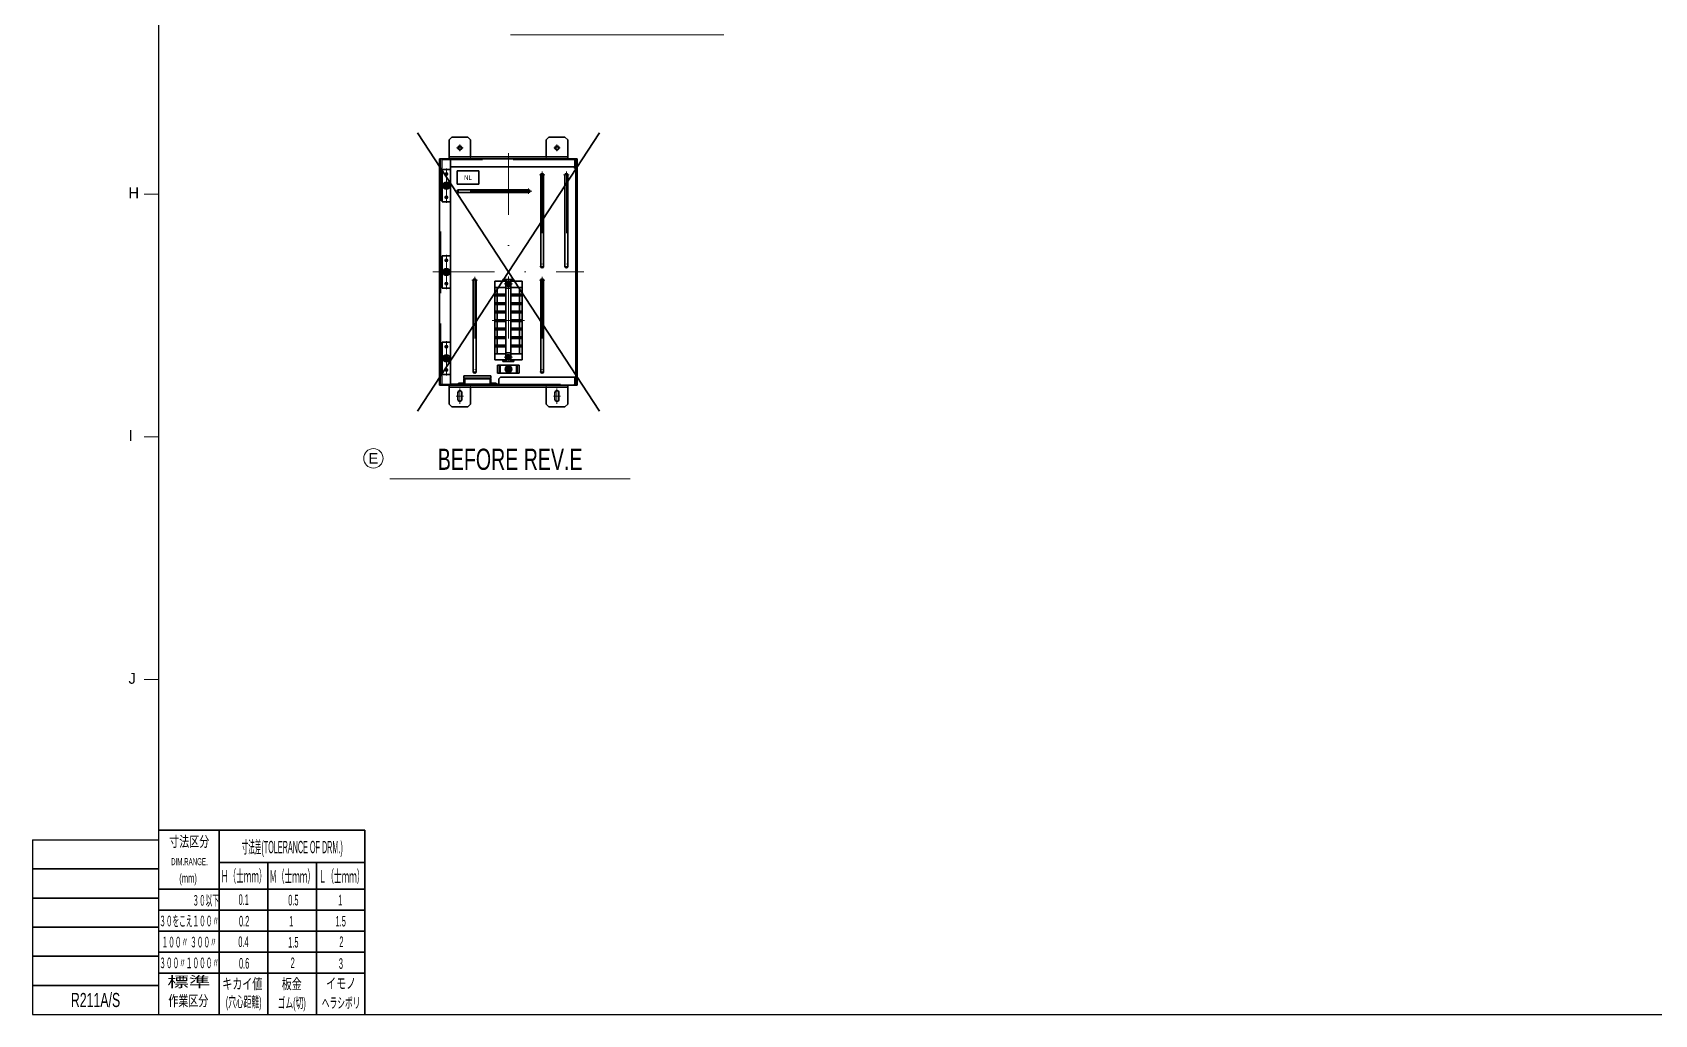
# Model space of a CAD drawing. Header units: millimetres. Extents: x 10 to 832, y 7 to 590.
# Drawn here: x 9.5 to 343.7, y 15 to 217.3 of the extents above; entities that cross this region are included whole.
import ezdxf
from ezdxf.enums import TextEntityAlignment as Align

# ---------------------------------------------------------------- set-up
doc = ezdxf.new("R2010")
doc.units = ezdxf.units.MM
doc.linetypes.add('DASHDOT', pattern=[25.3, 12.7, -6.3, 0, -6.3])
doc.linetypes.add('DASHED', pattern=[19, 12.7, -6.3])
for name, color, linetype in [('GR1_16', 7, 'Continuous'), ('GR1_teisei', 7, 'Continuous'), ('図面枠B6M', 7, 'Continuous')]:
    doc.layers.add(name, color=color, linetype=linetype)
doc.styles.add('HG丸ｺﾞｼｯｸM-PRO', font='')
doc.styles.get('HG丸ｺﾞｼｯｸM-PRO').set_extended_font_data('HG丸ｺﾞｼｯｸM-PRO')

# ---------------------------------------------------------------- blocks, each defined once
blk = doc.blocks.new('BLKF023')
at = {"layer": '図面枠B6M', "color": 2, "linetype": 'Continuous', "lineweight": 25}
for p, q in [((35.5, 584), (35.5, 15)), ((9.5, 51), (9.5, 15)), ((9.5, 51), (35.5, 51)), ((9.5, 15), (831.5, 15))]:
    blk.add_line(p, q, dxfattribs=at)
at = {"layer": '図面枠B6M', "color": 4, "linetype": 'Continuous', "lineweight": 13}
for p, q in [((32.5, 184), (35.5, 184)), ((32.5, 134), (35.5, 134)), ((32.5, 84), (35.5, 84))]:
    blk.add_line(p, q, dxfattribs=at)
at = {"layer": '図面枠B6M', "color": 3, "linetype": 'Continuous', "lineweight": 35}
for p, q in [((35.5, 53), (78, 53)), ((48, 53), (48, 15)), ((78, 53), (78, 15)), ((9.5, 45), (35.5, 45)), ((48, 46.3), (78, 46.3)), ((58, 46.3), (58, 15)), ((68, 46.3), (68, 15)), ((35.5, 40.8), (78, 40.8)), ((9.5, 39), (35.5, 39)), ((35.5, 36.47), (78, 36.47)), ((9.5, 33), (35.5, 33)), ((35.5, 32.15), (78, 32.15)), ((9.5, 27), (35.5, 27)), ((35.5, 27.82), (78, 27.82)), ((35.5, 23.5), (78, 23.5)), ((9.5, 21), (35.5, 21))]:
    blk.add_line(p, q, dxfattribs=at)
at = {"layer": '図面枠B6M', "color": 4, "linetype": 'Continuous', "lineweight": 13, "style": 'HG丸ｺﾞｼｯｸM-PRO'}
for s, width, p in [('H', 1.00207, (29.29, 182.45)), ('I', 1.00207, (29.29, 132.45)), ('J', 1.005117, (29.29, 82.45))]:
    blk.add_text(s, height=2.25, dxfattribs=dict(at, width=width)).set_placement(p, align=Align.BOTTOM_LEFT)
for s, height, width, p in [('寸法区分', 2.182, 0.692256, (41.81, 48.9)), ('(mm)', 1.818, 0.619256, (41.57, 41.64)), ('標準', 2.182, 1.489301, (41.71, 20)), ('作業区分', 2.182, 0.692256, (41.62, 16.1)), ('(穴心距離)', 2.182, 0.521231, (53.03, 15.86)), ('ゴム(切)', 2.182, 0.521232, (62.93, 15.67)), ('ヘラシボリ', 2.182, 0.521228, (73.11, 15.67))]:
    blk.add_text(s, height=height, dxfattribs=dict(at, width=width)).set_placement(p, align=Align.BOTTOM_CENTER)
for s, height, width, p in [('寸法差(TOLERANCE OF DRM.)', 2.5455, 0.382528, (63.02, 49.5)), ('DIM.RANGE.', 1.455, 0.522543, (41.85, 46.49)), ('Ｈ（士ｍｍ）', 2.545, 0.439786, (53.03, 43.51)), ('Ｍ（士ｍｍ）', 2.545, 0.439786, (63.02, 43.46)), ('Ｌ（士ｍｍ）', 2.545, 0.439786, (73.2, 43.46)), ('３０以下', 2.182, 0.44793, (45.2, 38.52)), ('0.1', 2.182, 0.522424, (53.03, 38.67)), ('0.5', 2.182, 0.522424, (63.26, 38.57)), ('1', 2.18, 0.521199, (72.92, 38.57)), ('３０をこえ１００〃', 2.182, 0.44793, (41.79, 34.27)), ('0.2', 2.182, 0.522424, (53.12, 34.23)), ('1', 2.18, 0.521199, (62.83, 34.23)), ('1.5', 2.182, 0.522424, (73.02, 34.23)), ('１００〃 ３００〃', 2.182, 0.448161, (41.79, 29.93)), ('0.4', 2.182, 0.522424, (52.98, 29.99)), ('1.5', 2.182, 0.522424, (63.26, 29.9)), ('2', 2.18, 0.521199, (73.16, 29.99)), ('３００〃１０００〃', 2.182, 0.44793, (41.79, 25.64)), ('2', 2.18, 0.521199, (63.12, 25.65)), ('0.6', 2.182, 0.522424, (53.12, 25.56)), ('3', 2.18, 0.521199, (73.06, 25.51)), ('キカイ値', 2.182, 0.692256, (52.74, 21.33)), ('板金', 2.182, 0.692256, (62.93, 21.33)), ('イモノ', 2.182, 0.692256, (73.11, 21.42))]:
    blk.add_text(s, height=height, dxfattribs=dict(at, width=width)).set_placement(p, align=Align.MIDDLE_CENTER)
blk = doc.blocks.new('BLKF510')
at = {"layer": 'GR1_teisei', "color": 4, "linetype": 'DASHED', "lineweight": 13}
for p, q in [((93.65, 189.33), (93.65, 191.02)), ((121.22, 191.02), (93.91, 191.02)), ((93.91, 189.33), (93.91, 191.02)), ((95.62, 189.61), (95.62, 191)), ((121.22, 189.61), (121.22, 191.02)), ((121.48, 189.33), (121.48, 191.02)), ((93.91, 189.33), (93.65, 189.33)), ((121.48, 189.33), (121.22, 189.33))]:
    blk.add_line(p, q, dxfattribs=at)
at = {"layer": 'GR1_teisei', "color": 3, "linetype": 'Continuous', "lineweight": 35}
for p, q in [((121.22, 191.28), (93.91, 191.28)), ((95.62, 191), (95.62, 191.28)), ((121.22, 191.02), (121.22, 191.28)), ((121.22, 191.02), (121.48, 191.02)), ((121.48, 189.33), (121.48, 191.02)), ((121.22, 189.61), (95.62, 189.61)), ((121.22, 189.33), (121.22, 189.61)), ((121.48, 189.33), (121.22, 189.33))]:
    blk.add_line(p, q, dxfattribs=at)
at = {"layer": 'GR1_teisei', "color": 4, "linetype": 'DASHED', "lineweight": 13}
blk.add_arc((93.91, 191.02), 0.256, 90, 180, dxfattribs=at)
at = {"layer": 'GR1_teisei', "color": 3, "linetype": 'Continuous', "lineweight": 35}
blk.add_arc((121.22, 191.02), 0.256, 0, 90, dxfattribs=at)
blk = doc.blocks.new('BLKF511')
at = {"layer": 'GR1_teisei', "color": 3, "linetype": 'Continuous', "lineweight": 35}
for p, q in [((93.4, 144.61), (93.4, 191.28)), ((93.4, 191.28), (121.73, 191.28)), ((95.62, 144.61), (95.62, 191.28)), ((121.48, 144.61), (121.48, 191.28)), ((121.73, 144.61), (121.73, 191.28)), ((93.4, 144.61), (121.73, 144.61))]:
    blk.add_line(p, q, dxfattribs=at)
at = {"layer": 'GR1_teisei', "color": 4, "linetype": 'DASHED', "lineweight": 13}
blk.add_line((93.65, 144.61), (93.65, 191.28), dxfattribs=at)
blk = doc.blocks.new('BLKF512')
at = {"layer": 'GR1_teisei', "color": 4, "linetype": 'DASHED', "lineweight": 13}
for p, q in [((93.65, 146.55), (93.91, 146.55)), ((93.65, 144.87), (93.65, 146.55)), ((93.65, 144.87), (93.91, 144.87)), ((93.91, 144.87), (93.91, 146.55)), ((93.91, 144.61), (93.91, 144.87)), ((93.91, 144.87), (95.62, 144.87)), ((105.62, 144.87), (121.22, 144.87)), ((121.22, 144.87), (121.22, 146.28))]:
    blk.add_line(p, q, dxfattribs=at)
at = {"layer": 'GR1_teisei', "color": 3, "linetype": 'Continuous', "lineweight": 35}
for p, q in [((121.22, 144.61), (93.91, 144.61)), ((95.62, 144.87), (105.62, 144.87)), ((105.62, 145.94), (105.95, 146.28)), ((105.62, 144.61), (105.62, 145.94)), ((105.95, 146.28), (121.48, 146.28)), ((121.22, 144.61), (121.22, 144.87)), ((121.22, 144.87), (121.48, 144.87)), ((121.48, 144.87), (121.48, 146.28))]:
    blk.add_line(p, q, dxfattribs=at)
at = {"layer": 'GR1_teisei', "color": 4, "linetype": 'DASHED', "lineweight": 13}
blk.add_arc((93.91, 144.87), 0.256, 180, 270, dxfattribs=at)
at = {"layer": 'GR1_teisei', "color": 3, "linetype": 'Continuous', "lineweight": 35}
blk.add_arc((121.22, 144.87), 0.256, 270, 0, dxfattribs=at)
blk = doc.blocks.new('BLKF514')
at = {"layer": 'GR1_teisei', "color": 3, "linetype": 'Continuous', "lineweight": 35}
for p, q in [((95.62, 171.28), (93.95, 171.28)), ((93.95, 171.28), (93.95, 164.61)), ((95.62, 164.61), (95.62, 171.28)), ((93.95, 164.61), (95.62, 164.61))]:
    blk.add_line(p, q, dxfattribs=at)
blk = doc.blocks.new('BLKF515')
at = {"layer": 'GR1_teisei', "color": 3, "linetype": 'Continuous', "lineweight": 35}
for radius in [0.722, 0.389, 0.278, 0.222]:
    blk.add_circle((94.79, 167.94), radius, dxfattribs=at)
at = {"layer": 'GR1_teisei', "color": 4, "linetype": 'DASHED', "lineweight": 13}
for radius in [0.667, 0.656]:
    blk.add_circle((94.79, 167.94), radius, dxfattribs=at)
blk = doc.blocks.new('BLKF513')
at = {"layer": 'GR1_teisei', "color": 4, "linetype": 'DASHDOT', "lineweight": 13}
for p, q in [((94.79, 171.5), (94.79, 164.39)), ((95.76, 167.94), (93.87, 167.94)), ((95.18, 170.33), (94.4, 170.33)), ((95.18, 165.55), (94.4, 165.55))]:
    blk.add_line(p, q, dxfattribs=at)
at = {"layer": 'GR1_teisei', "color": 3, "linetype": 'Continuous', "lineweight": 35}
for centre, radius in [((94.79, 170.33), 0.25), ((94.79, 167.94), 0.667), ((94.79, 165.55), 0.25)]:
    blk.add_circle(centre, radius, dxfattribs=at)
for name in ['BLKF514', 'BLKF515']:
    blk.add_blockref(name, (0, 0), dxfattribs=at)
blk = doc.blocks.new('BLKF517')
at = {"layer": 'GR1_teisei', "color": 3, "linetype": 'Continuous', "lineweight": 35}
for p, q in [((95.62, 189.05), (93.95, 189.05)), ((93.95, 189.05), (93.95, 182.39)), ((95.62, 182.39), (95.62, 189.05)), ((93.95, 182.39), (95.62, 182.39))]:
    blk.add_line(p, q, dxfattribs=at)
blk = doc.blocks.new('BLKF518')
at = {"layer": 'GR1_teisei', "color": 3, "linetype": 'Continuous', "lineweight": 35}
for radius in [0.722, 0.389, 0.278, 0.222]:
    blk.add_circle((94.79, 185.72), radius, dxfattribs=at)
at = {"layer": 'GR1_teisei', "color": 4, "linetype": 'DASHED', "lineweight": 13}
for radius in [0.667, 0.656]:
    blk.add_circle((94.79, 185.72), radius, dxfattribs=at)
blk = doc.blocks.new('BLKF516')
at = {"layer": 'GR1_teisei', "color": 4, "linetype": 'DASHDOT', "lineweight": 13}
for p, q in [((95.18, 188.11), (94.4, 188.11)), ((94.79, 189.28), (94.79, 182.17)), ((95.76, 185.72), (93.87, 185.72)), ((95.18, 183.33), (94.4, 183.33))]:
    blk.add_line(p, q, dxfattribs=at)
at = {"layer": 'GR1_teisei', "color": 3, "linetype": 'Continuous', "lineweight": 35}
for centre, radius in [((94.79, 188.11), 0.25), ((94.79, 185.72), 0.667), ((94.79, 183.33), 0.25)]:
    blk.add_circle(centre, radius, dxfattribs=at)
for name in ['BLKF517', 'BLKF518']:
    blk.add_blockref(name, (0, 0), dxfattribs=at)
blk = doc.blocks.new('BLKF520')
at = {"layer": 'GR1_teisei', "color": 3, "linetype": 'Continuous', "lineweight": 35}
for p, q in [((95.62, 153.5), (93.95, 153.5)), ((93.95, 153.5), (93.95, 146.83)), ((95.62, 146.83), (95.62, 153.5)), ((93.95, 146.83), (95.62, 146.83))]:
    blk.add_line(p, q, dxfattribs=at)
blk = doc.blocks.new('BLKF521')
at = {"layer": 'GR1_teisei', "color": 3, "linetype": 'Continuous', "lineweight": 35}
for radius in [0.722, 0.389, 0.278, 0.222]:
    blk.add_circle((94.79, 150.17), radius, dxfattribs=at)
at = {"layer": 'GR1_teisei', "color": 4, "linetype": 'DASHED', "lineweight": 13}
for radius in [0.667, 0.656]:
    blk.add_circle((94.79, 150.17), radius, dxfattribs=at)
blk = doc.blocks.new('BLKF519')
at = {"layer": 'GR1_teisei', "color": 4, "linetype": 'DASHDOT', "lineweight": 13}
for p, q in [((95.18, 152.55), (94.4, 152.55)), ((94.79, 153.72), (94.79, 146.61)), ((95.76, 150.17), (93.87, 150.17)), ((95.18, 147.78), (94.4, 147.78))]:
    blk.add_line(p, q, dxfattribs=at)
at = {"layer": 'GR1_teisei', "color": 3, "linetype": 'Continuous', "lineweight": 35}
for centre, radius in [((94.79, 150.17), 0.667), ((94.79, 152.55), 0.25), ((94.79, 147.78), 0.25)]:
    blk.add_circle(centre, radius, dxfattribs=at)
for name in ['BLKF520', 'BLKF521']:
    blk.add_blockref(name, (0, 0), dxfattribs=at)
blk = doc.blocks.new('BLKF522')
at = {"layer": 'GR1_teisei', "color": 3, "linetype": 'Continuous', "lineweight": 35}
for p, q in [((95.9, 195.72), (95.34, 195.17)), ((95.34, 195.17), (95.34, 191.28)), ((95.9, 195.72), (99.23, 195.72)), ((99.79, 195.17), (99.23, 195.72)), ((99.79, 191.63), (99.79, 195.17)), ((115.34, 195.17), (115.9, 195.72)), ((115.34, 191.63), (115.34, 195.17)), ((115.9, 195.72), (119.23, 195.72)), ((119.23, 195.72), (119.79, 195.17)), ((119.79, 195.17), (119.79, 191.28)), ((95.34, 191.63), (119.79, 191.63)), ((95.34, 191.28), (119.79, 191.28))]:
    blk.add_line(p, q, dxfattribs=at)
at = {"layer": 'GR1_teisei', "color": 4, "linetype": 'DASHDOT', "lineweight": 13}
for p, q in [((97.57, 192.83), (97.57, 194.17)), ((117.57, 192.83), (117.57, 194.17)), ((98.23, 193.5), (96.9, 193.5)), ((118.23, 193.5), (116.9, 193.5))]:
    blk.add_line(p, q, dxfattribs=at)
at = {"layer": 'GR1_teisei', "color": 4, "linetype": 'DASHED', "lineweight": 13}
for p, q in [((99.79, 191.28), (99.79, 191.63)), ((115.34, 191.28), (115.34, 191.63))]:
    blk.add_line(p, q, dxfattribs=at)
at = {"layer": 'GR1_teisei', "color": 3, "linetype": 'Continuous', "lineweight": 35}
for centre in [(97.57, 193.5), (117.57, 193.5)]:
    blk.add_circle(centre, 0.417, dxfattribs=at)
blk = doc.blocks.new('BLKF523')
at = {"layer": 'GR1_teisei', "color": 3, "linetype": 'Continuous', "lineweight": 35}
for p, q in [((97.29, 145.04), (98.4, 145.04)), ((97.29, 145.04), (97.29, 144.87)), ((97.29, 144.87), (98.4, 144.87)), ((98.4, 145.04), (98.4, 145.91)), ((103.78, 146.09), (98.58, 146.09)), ((98.58, 145.91), (103.78, 145.91)), ((98.58, 145.04), (98.58, 145.91)), ((103.78, 145.04), (103.78, 145.91)), ((103.95, 145.04), (103.95, 145.91)), ((103.95, 145.04), (105.07, 145.04)), ((103.95, 144.87), (105.07, 144.87)), ((105.07, 144.87), (105.07, 145.04))]:
    blk.add_line(p, q, dxfattribs=at)
for centre, start, end in [((98.58, 145.91), 90, 180), ((98.4, 145.04), 270, 0), ((103.78, 145.91), 0, 90), ((103.95, 145.04), 180, 270)]:
    blk.add_arc(centre, 0.178, start, end, dxfattribs=at)
blk = doc.blocks.new('BLKF524')
at = {"layer": 'GR1_teisei', "color": 3, "linetype": 'Continuous', "lineweight": 35}
for p, q in [((103.95, 146.53), (98.4, 146.53)), ((98.4, 146.53), (98.4, 146.09)), ((98.4, 146.09), (103.95, 146.09)), ((103.95, 146.09), (103.95, 146.53))]:
    blk.add_line(p, q, dxfattribs=at)
blk = doc.blocks.new('BLKF525')
at = {"layer": 'GR1_teisei', "color": 3, "linetype": 'Continuous', "lineweight": 35}
for p, q in [((101.45, 188.78), (97.01, 188.78)), ((97.01, 188.78), (97.01, 186)), ((101.45, 186), (101.45, 188.78)), ((97.01, 186), (101.45, 186))]:
    blk.add_line(p, q, dxfattribs=at)
at = {"layer": 'GR1_teisei', "color": 3, "linetype": 'Continuous', "lineweight": 35, "style": 'HG丸ｺﾞｼｯｸM-PRO', "width": 0.772859}
blk.add_text('NL', height=0.97, dxfattribs=at).set_placement((99.23, 187.39), align=Align.MIDDLE_CENTER)
blk = doc.blocks.new('BLKF527')
at = {"layer": 'GR1_teisei', "color": 4, "linetype": 'DASHDOT', "lineweight": 13}
for p, q in [((117.57, 143.92), (117.57, 140.8)), ((116.84, 142.39), (118.29, 142.39))]:
    blk.add_line(p, q, dxfattribs=at)
at = {"layer": 'GR1_teisei', "color": 3, "linetype": 'Continuous', "lineweight": 35}
for p, q in [((117.15, 141.69), (117.15, 143.08)), ((117.98, 141.69), (117.98, 143.08))]:
    blk.add_line(p, q, dxfattribs=at)
for centre, start, end in [((117.57, 143.08), 0, 180), ((117.57, 141.69), 180, 0)]:
    blk.add_arc(centre, 0.417, start, end, dxfattribs=at)
blk = doc.blocks.new('BLKF528')
at = {"layer": 'GR1_teisei', "color": 4, "linetype": 'DASHDOT', "lineweight": 13}
for p, q in [((97.57, 143.92), (97.57, 140.8)), ((96.84, 142.39), (98.29, 142.39))]:
    blk.add_line(p, q, dxfattribs=at)
at = {"layer": 'GR1_teisei', "color": 3, "linetype": 'Continuous', "lineweight": 35}
for p, q in [((97.15, 141.69), (97.15, 143.08)), ((97.98, 141.69), (97.98, 143.08))]:
    blk.add_line(p, q, dxfattribs=at)
for centre, start, end in [((97.57, 143.08), 0, 180), ((97.57, 141.69), 180, 0)]:
    blk.add_arc(centre, 0.417, start, end, dxfattribs=at)
blk = doc.blocks.new('BLKF526')
at = {"layer": 'GR1_teisei', "color": 3, "linetype": 'Continuous', "lineweight": 35}
for p, q in [((95.34, 140.72), (95.34, 144.61)), ((95.34, 144.61), (119.79, 144.61)), ((95.34, 144.25), (119.79, 144.25)), ((99.79, 144.25), (99.79, 140.72)), ((115.34, 144.25), (115.34, 140.72)), ((119.79, 140.72), (119.79, 144.61)), ((95.9, 140.17), (95.34, 140.72)), ((99.79, 140.72), (99.23, 140.17)), ((115.34, 140.72), (115.9, 140.17)), ((119.23, 140.17), (119.79, 140.72)), ((95.9, 140.17), (99.23, 140.17)), ((115.9, 140.17), (119.23, 140.17))]:
    blk.add_line(p, q, dxfattribs=at)
at = {"layer": 'GR1_teisei', "color": 4, "linetype": 'DASHED', "lineweight": 13}
for p, q in [((99.79, 144.61), (99.79, 144.25)), ((115.34, 144.61), (115.34, 144.25))]:
    blk.add_line(p, q, dxfattribs=at)
at = {"layer": 'GR1_teisei', "color": 3, "linetype": 'Continuous', "lineweight": 35}
for name in ['BLKF528', 'BLKF527']:
    blk.add_blockref(name, (0, 0), dxfattribs=at)
blk = doc.blocks.new('BLKF529')
at = {"layer": 'GR1_teisei', "color": 3, "linetype": 'Continuous', "lineweight": 35}
for p, q in [((104.74, 166.06), (104.74, 149.83)), ((107.25, 166.06), (104.74, 166.06)), ((104.74, 164.77), (107.03, 164.77)), ((105.28, 164.77), (105.28, 163.36)), ((107.03, 166.06), (107.03, 149.83)), ((108.1, 164.63), (107.03, 164.63)), ((107.25, 165.95), (107.25, 166.06)), ((107.88, 166.06), (110.39, 166.06)), ((107.88, 165.95), (107.88, 166.06)), ((108.1, 166.06), (108.1, 149.83)), ((110.39, 164.77), (108.1, 164.77)), ((109.85, 164.77), (109.85, 163.36)), ((110.39, 166.06), (110.39, 149.83)), ((104.74, 163.36), (107.03, 163.36)), ((104.74, 163.02), (107.03, 163.02)), ((104.74, 161.61), (107.03, 161.61)), ((104.74, 161.27), (107.03, 161.27)), ((105.28, 163.02), (105.28, 161.61)), ((105.28, 161.27), (105.28, 159.86)), ((110.39, 163.36), (108.1, 163.36)), ((108.1, 163.02), (110.39, 163.02)), ((108.1, 161.61), (110.39, 161.61)), ((108.1, 161.27), (110.39, 161.27)), ((109.85, 163.02), (109.85, 161.61)), ((109.85, 161.27), (109.85, 159.86)), ((104.74, 159.86), (107.03, 159.86)), ((104.74, 159.52), (107.03, 159.52)), ((104.74, 158.11), (107.03, 158.11)), ((104.74, 157.77), (107.03, 157.77)), ((105.28, 159.52), (105.28, 158.11)), ((105.28, 157.77), (105.28, 156.36)), ((108.1, 159.86), (110.39, 159.86)), ((108.1, 159.52), (110.39, 159.52)), ((108.1, 158.11), (110.39, 158.11)), ((108.1, 157.77), (110.39, 157.77)), ((109.85, 159.52), (109.85, 158.11)), ((109.85, 157.77), (109.85, 156.36)), ((104.74, 156.36), (107.03, 156.36)), ((104.74, 156.02), (107.03, 156.02)), ((104.74, 154.61), (107.03, 154.61)), ((104.74, 154.27), (107.03, 154.27)), ((105.28, 156.02), (105.28, 154.61)), ((105.28, 154.27), (105.28, 152.86)), ((108.1, 156.36), (110.39, 156.36)), ((108.1, 156.02), (110.39, 156.02)), ((108.1, 154.61), (110.39, 154.61)), ((108.1, 154.27), (110.39, 154.27)), ((109.85, 156.02), (109.85, 154.61)), ((109.85, 154.27), (109.85, 152.86)), ((104.74, 152.86), (107.03, 152.86)), ((104.74, 152.53), (107.03, 152.53)), ((104.74, 151.11), (107.03, 151.11)), ((105.28, 152.53), (105.28, 151.11)), ((108.1, 151.26), (107.03, 151.26)), ((108.1, 152.86), (110.39, 152.86)), ((108.1, 152.53), (110.39, 152.53)), ((108.1, 151.11), (110.39, 151.11)), ((109.85, 152.53), (109.85, 151.11)), ((106.54, 149.83), (104.74, 149.83)), ((107.25, 149.83), (106.54, 149.83)), ((107.25, 149.94), (107.25, 149.83)), ((107.88, 149.94), (107.88, 149.83)), ((107.88, 149.83), (110.39, 149.83))]:
    blk.add_line(p, q, dxfattribs=at)
at = {"layer": 'GR1_teisei', "color": 4, "linetype": 'DASHDOT', "lineweight": 13}
for p, q in [((106.72, 165.52), (108.41, 165.52)), ((107.57, 166.92), (107.57, 149.56)), ((110.9, 157.94), (104.23, 157.94)), ((106.72, 150.37), (108.41, 150.37))]:
    blk.add_line(p, q, dxfattribs=at)
at = {"layer": 'GR1_teisei', "color": 4, "linetype": 'DASHED', "lineweight": 13}
for p, q in [((107.25, 165.52), (107.25, 165.95)), ((107.88, 165.52), (107.88, 165.95)), ((107.25, 150.37), (107.25, 149.94)), ((107.88, 150.37), (107.88, 149.94))]:
    blk.add_line(p, q, dxfattribs=at)
at = {"layer": 'GR1_teisei', "color": 3, "linetype": 'Continuous', "lineweight": 35}
for centre, start, end in [((107.57, 165.52), 180, 0), ((107.57, 150.37), 0, 180)]:
    blk.add_arc(centre, 0.536, start, end, dxfattribs=at)
at = {"layer": 'GR1_teisei', "color": 4, "linetype": 'DASHED', "lineweight": 13}
for centre, start, end in [((107.57, 165.52), 180, 0), ((107.57, 150.37), 0, 180)]:
    blk.add_arc(centre, 0.31, start, end, dxfattribs=at)
blk = doc.blocks.new('BLKF530')
at = {"layer": 'GR1_teisei', "color": 3, "linetype": 'Continuous', "lineweight": 35}
for p, q in [((109.79, 148.78), (105.34, 148.78)), ((105.34, 148.78), (105.34, 147.11)), ((105.34, 147.11), (109.79, 147.11)), ((109.79, 147.11), (109.79, 148.78))]:
    blk.add_line(p, q, dxfattribs=at)
at = {"layer": 'GR1_teisei', "color": 4, "linetype": 'DASHED', "lineweight": 13}
for p, q in [((105.7, 147.11), (105.7, 148.78)), ((109.43, 147.11), (109.43, 148.78))]:
    blk.add_line(p, q, dxfattribs=at)
blk = doc.blocks.new('BLKF531')
at = {"layer": 'GR1_teisei', "color": 3, "linetype": 'Continuous', "lineweight": 35}
for p, q in [((107.57, 148.59), (107.01, 148.26)), ((107.01, 148.26), (107.01, 147.62)), ((107.01, 147.62), (107.57, 147.3)), ((108.12, 148.26), (107.57, 148.59)), ((107.57, 147.3), (108.12, 147.62)), ((108.12, 147.62), (108.12, 148.26))]:
    blk.add_line(p, q, dxfattribs=at)
for radius in [0.678, 0.667, 0.556]:
    blk.add_circle((107.57, 147.94), radius, dxfattribs=at)
blk = doc.blocks.new('BLKF532')
at = {"layer": 'GR1_teisei', "color": 4, "linetype": 'DASHDOT', "lineweight": 13}
for p, q in [((107.07, 147.94), (108.07, 147.94)), ((107.57, 148.44), (107.57, 147.44))]:
    blk.add_line(p, q, dxfattribs=at)
at = {"layer": 'GR1_teisei', "color": 4, "linetype": 'DASHED', "lineweight": 13}
for radius in [0.333, 0.267]:
    blk.add_circle((107.57, 147.94), radius, dxfattribs=at)
blk = doc.blocks.new('BLKF533')
at = {"layer": 'GR1_teisei', "color": 3, "linetype": 'Continuous', "lineweight": 35}
for p, q in [((107.32, 165.58), (107.32, 165.46)), ((107.32, 165.58), (107.44, 165.58)), ((107.32, 165.46), (107.44, 165.46)), ((107.5, 165.77), (107.63, 165.77)), ((107.5, 165.77), (107.5, 165.64)), ((107.5, 165.4), (107.5, 165.28)), ((107.5, 165.28), (107.63, 165.28)), ((107.63, 165.77), (107.63, 165.64)), ((107.63, 165.4), (107.63, 165.28)), ((107.69, 165.58), (107.81, 165.58)), ((107.69, 165.46), (107.81, 165.46)), ((107.81, 165.58), (107.81, 165.46))]:
    blk.add_line(p, q, dxfattribs=at)
for radius in [0.528, 0.444]:
    blk.add_circle((107.57, 165.52), radius, dxfattribs=at)
for centre, start, end in [((107.44, 165.64), 270, 0), ((107.44, 165.4), 0, 90), ((107.69, 165.64), 180, 270), ((107.69, 165.4), 90, 180)]:
    blk.add_arc(centre, 0.0611, start, end, dxfattribs=at)
blk = doc.blocks.new('BLKF534')
at = {"layer": 'GR1_teisei', "color": 3, "linetype": 'Continuous', "lineweight": 35}
for p, q in [((107.32, 150.43), (107.32, 150.3)), ((107.32, 150.43), (107.44, 150.43)), ((107.5, 150.61), (107.63, 150.61)), ((107.5, 150.61), (107.5, 150.49)), ((107.63, 150.61), (107.63, 150.49)), ((107.69, 150.43), (107.81, 150.43)), ((107.81, 150.43), (107.81, 150.3)), ((107.32, 150.3), (107.44, 150.3)), ((107.5, 150.24), (107.5, 150.12)), ((107.5, 150.12), (107.63, 150.12)), ((107.63, 150.24), (107.63, 150.12)), ((107.69, 150.3), (107.81, 150.3))]:
    blk.add_line(p, q, dxfattribs=at)
for radius in [0.528, 0.444]:
    blk.add_circle((107.57, 150.37), radius, dxfattribs=at)
for centre, start, end in [((107.44, 150.49), 270, 0), ((107.69, 150.49), 180, 270), ((107.44, 150.24), 0, 90), ((107.69, 150.24), 90, 180)]:
    blk.add_arc(centre, 0.0611, start, end, dxfattribs=at)
blk = doc.blocks.new('BLKF536')
at = {"layer": 'GR1_teisei', "color": 3, "linetype": 'Continuous', "lineweight": 35}
for p, q in [((111.73, 184.89), (97.29, 184.89)), ((97.29, 184.33), (111.73, 184.33))]:
    blk.add_line(p, q, dxfattribs=at)
for centre, start, end in [((97.29, 184.61), 90, 270), ((111.73, 184.61), 270, 90)]:
    blk.add_arc(centre, 0.278, start, end, dxfattribs=at)
blk = doc.blocks.new('BLKF535')
at = {"layer": 'GR1_teisei', "color": 4, "linetype": 'DASHDOT', "lineweight": 13}
for p, q in [((112.4, 184.61), (96.74, 184.61)), ((97.29, 185.01), (97.29, 184.13)), ((111.73, 185.17), (111.73, 184.05))]:
    blk.add_line(p, q, dxfattribs=at)
at = {"layer": 'GR1_teisei', "color": 3, "linetype": 'Continuous', "lineweight": 35}
blk.add_blockref('BLKF536', (0, 0), dxfattribs=at)
blk = doc.blocks.new('BLKF538')
at = {"layer": 'GR1_teisei', "color": 3, "linetype": 'Continuous', "lineweight": 35}
for p, q in [((119.23, 169.05), (119.23, 187.94)), ((119.79, 187.94), (119.79, 169.05))]:
    blk.add_line(p, q, dxfattribs=at)
for centre, start, end in [((119.51, 187.94), 0, 180), ((119.51, 169.05), 180, 0)]:
    blk.add_arc(centre, 0.278, start, end, dxfattribs=at)
blk = doc.blocks.new('BLKF537')
at = {"layer": 'GR1_teisei', "color": 4, "linetype": 'DASHDOT', "lineweight": 13}
for p, q in [((120.06, 187.94), (118.95, 187.94)), ((119.51, 188.62), (119.51, 168.51)), ((119.91, 169.05), (119.03, 169.05))]:
    blk.add_line(p, q, dxfattribs=at)
at = {"layer": 'GR1_teisei', "color": 3, "linetype": 'Continuous', "lineweight": 35}
blk.add_blockref('BLKF538', (0, 0), dxfattribs=at)
blk = doc.blocks.new('BLKF540')
at = {"layer": 'GR1_teisei', "color": 3, "linetype": 'Continuous', "lineweight": 35}
for p, q in [((100.34, 147.39), (100.34, 166.28)), ((100.9, 166.28), (100.9, 147.39))]:
    blk.add_line(p, q, dxfattribs=at)
for centre, start, end in [((100.62, 166.28), 0, 180), ((100.62, 147.39), 180, 0)]:
    blk.add_arc(centre, 0.278, start, end, dxfattribs=at)
blk = doc.blocks.new('BLKF539')
at = {"layer": 'GR1_teisei', "color": 4, "linetype": 'DASHDOT', "lineweight": 13}
for p, q in [((101.18, 166.28), (100.06, 166.28)), ((100.62, 166.95), (100.62, 146.84)), ((101.02, 147.39), (100.14, 147.39))]:
    blk.add_line(p, q, dxfattribs=at)
at = {"layer": 'GR1_teisei', "color": 3, "linetype": 'Continuous', "lineweight": 35}
blk.add_blockref('BLKF540', (0, 0), dxfattribs=at)
blk = doc.blocks.new('BLKF542')
at = {"layer": 'GR1_teisei', "color": 3, "linetype": 'Continuous', "lineweight": 35}
for p, q in [((114.23, 147.39), (114.23, 166.28)), ((114.79, 166.28), (114.79, 147.39))]:
    blk.add_line(p, q, dxfattribs=at)
for centre, start, end in [((114.51, 166.28), 0, 180), ((114.51, 147.39), 180, 0)]:
    blk.add_arc(centre, 0.278, start, end, dxfattribs=at)
blk = doc.blocks.new('BLKF541')
at = {"layer": 'GR1_teisei', "color": 4, "linetype": 'DASHDOT', "lineweight": 13}
for p, q in [((115.06, 166.28), (113.95, 166.28)), ((114.51, 166.95), (114.51, 146.84)), ((114.91, 147.39), (114.03, 147.39))]:
    blk.add_line(p, q, dxfattribs=at)
at = {"layer": 'GR1_teisei', "color": 3, "linetype": 'Continuous', "lineweight": 35}
blk.add_blockref('BLKF542', (0, 0), dxfattribs=at)
blk = doc.blocks.new('BLKF544')
at = {"layer": 'GR1_teisei', "color": 3, "linetype": 'Continuous', "lineweight": 35}
for p, q in [((114.23, 169.05), (114.23, 187.94)), ((114.79, 187.94), (114.79, 169.05))]:
    blk.add_line(p, q, dxfattribs=at)
for centre, start, end in [((114.51, 187.94), 0, 180), ((114.51, 169.05), 180, 0)]:
    blk.add_arc(centre, 0.278, start, end, dxfattribs=at)
blk = doc.blocks.new('BLKF543')
at = {"layer": 'GR1_teisei', "color": 4, "linetype": 'DASHDOT', "lineweight": 13}
for p, q in [((115.06, 187.94), (113.95, 187.94)), ((114.51, 188.62), (114.51, 168.51)), ((114.91, 169.05), (114.03, 169.05))]:
    blk.add_line(p, q, dxfattribs=at)
at = {"layer": 'GR1_teisei', "color": 3, "linetype": 'Continuous', "lineweight": 35}
blk.add_blockref('BLKF544', (0, 0), dxfattribs=at)
blk = doc.blocks.new('BLKF545')
at = {"layer": 'GR1_teisei', "color": 3, "linetype": 'Continuous', "lineweight": 35}
for p, q in [((106.45, 166.39), (106.45, 166.06)), ((108.68, 166.39), (106.45, 166.39)), ((108.68, 166.06), (108.68, 166.39)), ((106.45, 149.83), (106.45, 149.5)), ((108.68, 149.5), (106.45, 149.5)), ((108.68, 149.5), (108.68, 149.83))]:
    blk.add_line(p, q, dxfattribs=at)
blk = doc.blocks.new('BLKF546')
at = {"layer": 'GR1_teisei', "color": 4, "linetype": 'Continuous', "lineweight": 13}
blk.add_circle((79.75, 129.56), 2, dxfattribs=at)
at = {"layer": 'GR1_teisei', "color": 4, "linetype": 'Continuous', "lineweight": 13, "style": 'HG丸ｺﾞｼｯｸM-PRO', "width": 1.04259}
blk.add_text('E', height=2.18, dxfattribs=at).set_placement((79.75, 129.56), align=Align.MIDDLE_CENTER)

msp = doc.modelspace()

# ---------------------------------------------------------------- linework, layer by layer
at = {"layer": 'GR1_16', "color": 4, "linetype": 'Continuous', "lineweight": 13}
for p, q in [((108.02, 216.8), (151.98, 216.8)), ((83.17, 125.37), (132.69, 125.37))]:
    msp.add_line(p, q, dxfattribs=at)
at = {"layer": 'GR1_teisei', "color": 3, "linetype": 'Continuous', "lineweight": 35}
for p, q in [((126.31, 196.59), (88.82, 139.3)), ((88.82, 196.59), (126.31, 139.3)), ((105.9, 147.11), (105.9, 148.78)), ((109.23, 147.11), (109.23, 148.78))]:
    msp.add_line(p, q, dxfattribs=at)
at = {"layer": 'GR1_teisei', "color": 4, "linetype": 'DASHDOT', "lineweight": 13}
for p, q in [((107.57, 192.39), (107.57, 143.5)), ((92.01, 167.94), (123.12, 167.94)), ((108.13, 165.55), (107, 165.55)), ((108.13, 150.33), (107, 150.33))]:
    msp.add_line(p, q, dxfattribs=at)

# ---------------------------------------------------------------- block references
at = {"layer": 'GR1_teisei', "color": 3, "linetype": 'Continuous', "lineweight": 35}
for name in ['BLKF522', 'BLKF511', 'BLKF516', 'BLKF525', 'BLKF513', 'BLKF529', 'BLKF545', 'BLKF533', 'BLKF519', 'BLKF534', 'BLKF530', 'BLKF531', 'BLKF526', 'BLKF523', 'BLKF524']:
    msp.add_blockref(name, (0, 0), dxfattribs=at)
at = {"layer": 'GR1_teisei', "color": 3, "linetype": 'DASHED', "lineweight": 13}
for name in ['BLKF510', 'BLKF512']:
    msp.add_blockref(name, (0, 0), dxfattribs=at)
at = {"layer": 'GR1_teisei', "color": 4, "linetype": 'DASHDOT', "lineweight": 13}
for name in ['BLKF543', 'BLKF537', 'BLKF535', 'BLKF539', 'BLKF541']:
    msp.add_blockref(name, (0, 0), dxfattribs=at)
at = {"layer": 'GR1_teisei', "color": 4, "linetype": 'DASHED', "lineweight": 13}
msp.add_blockref('BLKF532', (0, 0), dxfattribs=at)
at = {"layer": 'GR1_teisei', "color": 4, "linetype": 'Continuous', "lineweight": 13}
msp.add_blockref('BLKF546', (0, 0), dxfattribs=at)
at = {"layer": '図面枠B6M', "color": 4, "linetype": 'Continuous', "lineweight": 13}
msp.add_blockref('BLKF023', (0, 0), dxfattribs=at)

# ---------------------------------------------------------------- texts
at = {"layer": 'GR1_16', "color": 3, "linetype": 'Continuous', "lineweight": 35, "style": 'HG丸ｺﾞｼｯｸM-PRO', "width": 0.691473}
msp.add_text('BEFORE REV.E', height=4.3636, dxfattribs=at).set_placement((107.93, 129.37), align=Align.MIDDLE_CENTER)
at = {"layer": '図面枠B6M', "color": 3, "linetype": 'Continuous', "lineweight": 35, "style": 'HG丸ｺﾞｼｯｸM-PRO', "width": 0.652746}
msp.add_text('R211A/S', height=2.909, dxfattribs=at).set_placement((22.5, 18), align=Align.MIDDLE_CENTER)

doc.saveas('drawing.dxf')
